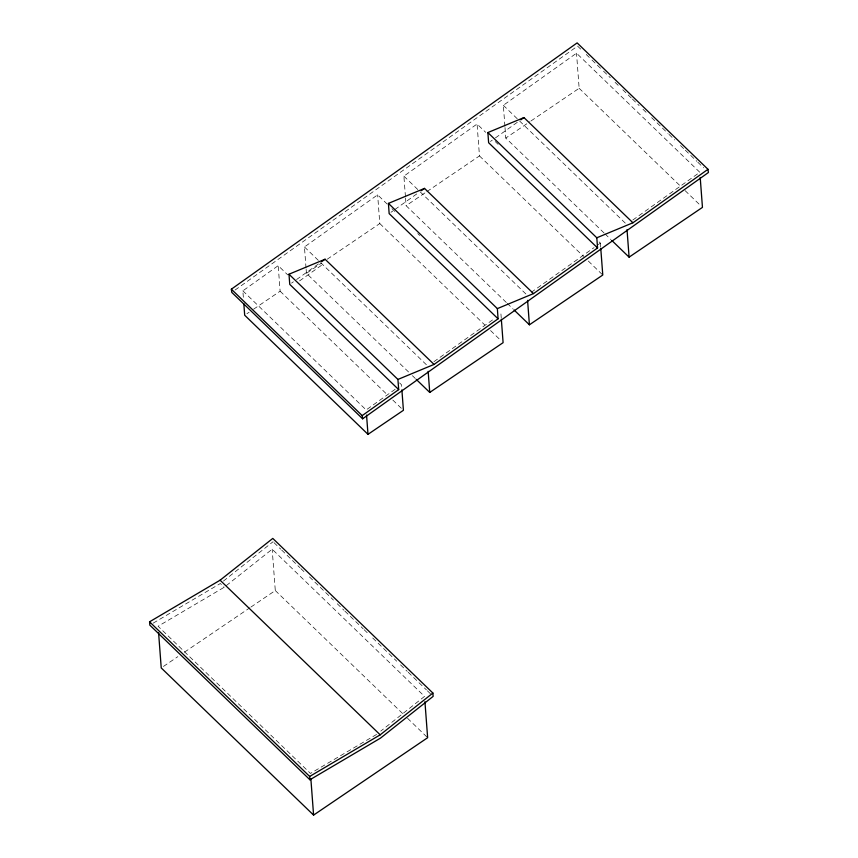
<?xml version="1.0" encoding="UTF-8"?>
<svg xmlns="http://www.w3.org/2000/svg" width="858" height="858" viewBox="0 0 858 858"><rect width="100%" height="100%" fill="white"/><g stroke="black" fill="none" stroke-linecap="round" stroke-linejoin="round"><path stroke-width="0.64" stroke-dasharray="4.29 3.22" d="M223.445 581.059L273.048 541.73M376.576 734.427L310.457 773.423L158.097 626.254L224.217 587.258L272.179 549.227L424.538 696.396L380.748 731.113M235.049 290.058L577.563 46.096L581.413 49.807M243.34 297.254L242.857 290.841L278.196 265.669L287.752 274.892M306.038 268.061L304.451 246.965L377.638 194.841L387.183 204.065M405.437 196.697L403.893 176.137L477.069 124.013L485.671 132.314M504.912 126.265L503.335 105.309L576.512 53.185L699.817 172.286M291.57 283.097L293.393 281.81M296.578 279.536L318.747 263.738M390.98 212.291L392.825 210.982M394.937 209.47L418.178 192.921M490.454 141.441L492.267 140.154M495.452 137.881L517.631 122.083M299.603 280.877L322.608 264.5M395.163 389.285L366.162 409.942L242.857 290.841M433.955 361.658L494.551 318.5M531.231 292.364L594.036 247.63M632.829 220.002L698.734 173.059M598.262 244.616L600.375 243.114L598.466 241.27M246.9 313.728L249.12 312.226M253.55 309.223L280.116 291.194L278.196 265.669M408.547 371.964L306.435 273.337L321.761 262.934M327.241 259.213L379.794 223.552L377.638 194.841M506.295 302.466L406.113 205.695L425.825 192.321M426.919 191.581L479.472 155.92L477.069 124.013M604.053 232.968L505.791 138.052L529.879 121.707M530.973 120.967L579.15 88.277L576.512 53.185M163.449 666.43L177.842 656.66M184.491 652.155L249.817 607.818M250.922 607.067L275.289 590.54L272.179 549.227M153.239 623.112L220.345 583.515L224.217 587.258M586.229 54.462L591.033 59.105M591.999 60.039L602.584 70.259M603.539 71.193L610.274 77.692M615.089 82.347L618.94 86.057M622.79 89.779L631.445 98.144M632.41 99.067L639.146 105.577M642.996 109.298L646.846 113.009M651.651 117.664L668.007 133.462M668.972 134.395L674.753 139.972M680.523 145.549L684.373 149.26M685.327 150.193L696.878 161.347M697.844 162.269L703.614 167.846M579.15 88.277L681.263 186.905M685.113 190.637L700.525 205.523M503.335 105.309L518.618 120.066M519.573 120.989L626.63 224.41M605.019 233.891L610.799 239.479M495.227 141.538L498.09 144.316M479.472 155.92L583.504 256.413M588.331 261.057L602.777 275.021M403.893 176.137L419.176 190.894M420.13 191.817L526.244 294.315M507.26 303.4L513.041 308.977M391.967 208.676L394.83 211.443M417.771 233.612L419.68 235.457M379.794 223.552L484.791 324.978M490.572 330.566L501.169 340.798M304.451 246.965L427.756 366.066M412.398 375.686L415.293 378.475M399.592 382.925L401.501 384.77L401.791 388.599M280.116 291.194L388.009 395.409M392.825 400.064L401.49 408.44M274.002 542.664L280.716 549.141M281.671 550.064L299.882 567.664M300.847 568.586L305.641 573.219M309.47 576.919L333.44 600.074M337.269 603.775L343.983 610.253M344.937 611.186L363.159 628.775M364.114 629.697L368.908 634.33M372.747 638.03L396.707 661.186M400.547 664.886L407.25 671.374M408.215 672.297L426.426 689.886M427.391 690.819L432.175 695.452M275.289 590.54L403.689 714.564M407.518 718.275L427.638 737.708M600.375 243.114L600.675 247.104M505.008 127.574L505.791 138.052M500.933 313.942L501.233 317.857M405.534 197.983L406.113 205.695M306.134 269.38L306.435 273.337"/><path stroke-width="1.29" d="M220.098 580.201L272.79 538.416L432.893 693.05L433.14 696.374L380.437 738.159L309.92 779.761L149.828 625.117L149.571 621.803L220.098 580.201L380.191 734.834L432.893 693.05M231.349 289.2L577.134 42.9L707.989 169.305L708.429 172.501L362.634 418.801L231.778 292.396L231.349 289.2L362.205 415.604L362.634 418.801M321.911 261.486L325.075 259.234L434.062 364.425L498.08 318.822L497.361 308.612L388.427 203.389L424.517 188.406L533.504 293.597L597.565 247.962L596.803 237.784L487.87 132.561L523.959 117.578L632.936 222.769L707.989 169.305M421.353 190.658L424.517 188.406M520.795 119.83L523.959 117.578M362.205 415.604L398.691 389.618L397.919 379.44L288.985 274.217L325.075 259.234M243.822 303.678L244.691 315.229L367.996 434.341L403.421 410.296L401.887 389.875M416.259 379.408L429.74 392.438L503.099 342.664L501.329 319.165M514.006 309.91L529.418 324.796L602.777 275.021L600.772 248.434M611.754 240.412L629.096 257.153L702.455 207.379L700.203 177.488M158.591 632.775L161.229 667.932L313.588 815.1L427.638 737.708L424.935 701.726M309.92 779.761L309.674 776.447L380.191 734.834M596.803 237.784L632.936 222.769M497.361 308.612L533.504 293.597M397.919 379.44L434.062 364.425M597.565 247.962L488.631 142.739L487.87 132.561M498.08 318.822L389.146 213.599L388.427 203.389M398.691 389.618L289.757 284.395L288.985 274.217M149.571 621.803L309.674 776.447M627.026 229.654L629.096 257.153M527.584 300.375L529.418 324.796M428.153 371.342L429.74 392.438M366.548 415.079L367.996 434.341M310.853 778.635L313.588 815.1"/></g></svg>
